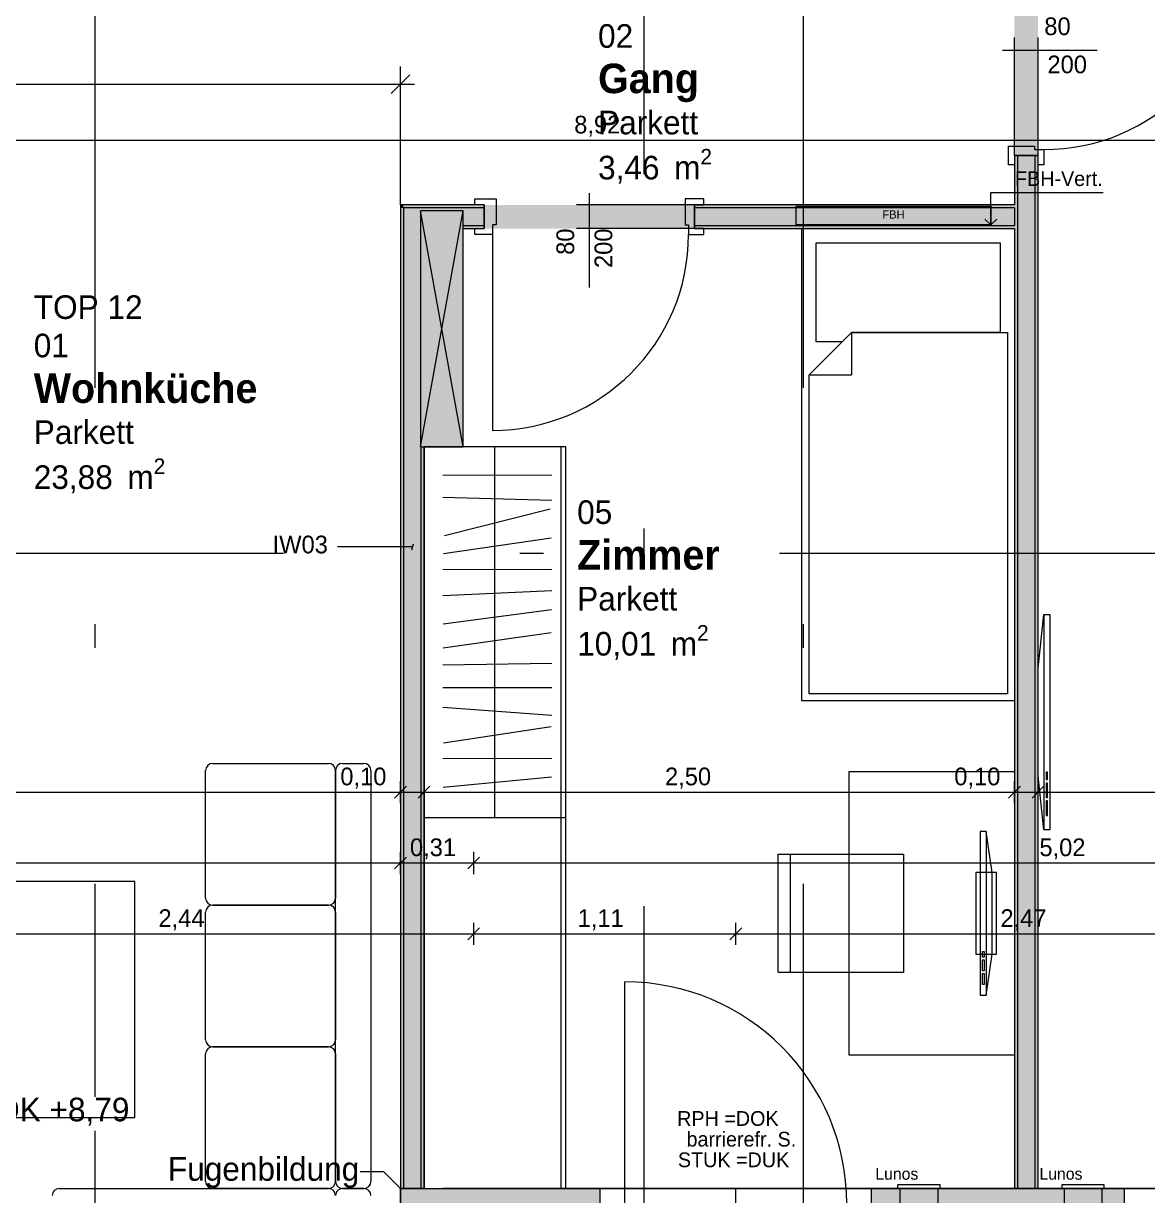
# Model space of a CAD drawing. Header units: metres. Extents: x -4 to 206, y -18 to 45.
# Drawn here: x 11.698 to 16.459, y -14.72 to -9.757 of the extents above; entities that cross this region are included whole.
import ezdxf

# ---------------------------------------------------------------- set-up
doc = ezdxf.new("R2010")
doc.units = ezdxf.units.M
doc.header["$MEASUREMENT"] = 0
doc.set_wipeout_variables(frame=1)
for name, pattern in [('Achse', [0.004, 0.002, -0.001, 0, -0.001]), ('Punkt 1_1', [0.075, 0.025, -0.05]), ('Schnittlinie', [0.006, 0.003, -0.0015, 0, -0.0015]), ('Untersicht', [0.001, 0.0005, -0.0005]), ('Wipeout_Contour', [1, 0, -1])]:
    doc.linetypes.add(name, pattern=pattern)
for name, color, linetype in [('3._3.Stock PP STG1_1_000 Achsraster', 7, 'Continuous'), ('3._3.Stock PP STG1_1_110 Wand Aussen', 7, 'Continuous'), ('3._3.Stock PP STG1_1_130 Wand Innen', 7, 'Continuous'), ('3._3.Stock PP STG1_1_150 Stütze', 7, 'Continuous'), ('3._3.Stock PP STG1_1_220 Bodenaufbau', 7, 'Continuous'), ('3._3.Stock PP STG1_1_510 Möblierung', 7, 'Continuous'), ('3._3.Stock PP STG1_1_520 Fixeinbauten', 7, 'Continuous'), ('3._3.Stock PP STG1_1_620 Haustechnik Installation', 7, 'Continuous'), ('3._3.Stock PP STG1_1_810 Raum', 7, 'Continuous'), ('3._3.Stock PP STG1_1_815 Raumbegrenzung', 7, 'Continuous'), ('3._3.Stock PP STG1_1_851 Marker Schnitt', 7, 'Continuous'), ('3._3.Stock PP STG1_1_915 Allgemein Beschriftung.x', 7, 'Continuous'), ('3._3.Stock PP STG1_1_945 Einreichplan Beschriftung', 7, 'Continuous'), ('3._3.Stock PP STG1_1_950 Polierplan Bemaßung', 7, 'Continuous'), ('3._3.Stock PP STG1_1_950-1 Polierplan Bemaßung Küche', 7, 'Continuous'), ('3._3.Stock PP STG1_1_955 Polierplan Beschriftung', 7, 'Continuous')]:
    doc.layers.add(name, color=color, linetype=linetype)
doc.styles.add('ERSTELLTER_STIL_2', font='')
doc.styles.add('ERSTELLTER_STIL_6', font='')
doc.styles.get('ERSTELLTER_STIL_2').set_extended_font_data('Eurostile')
doc.styles.get('ERSTELLTER_STIL_6').set_extended_font_data('Eurostile', bold=True)

msp = doc.modelspace()

# ---------------------------------------------------------------- hatches: boundary and pattern name
at = {"layer": '3._3.Stock PP STG1_1_110 Wand Aussen', "linetype": 'Continuous', "lineweight": 13, "true_color": 0x3f7f02}
for points in [[(13.295, -14.69), (13.4418, -14.87), (13.475, -14.87), (13.475, -14.69)], [(13.295, -14.87), (13.4418, -14.87), (13.295, -14.69)], [(13.475, -14.69), (13.475, -14.87), (14.14, -14.87), (14.14, -14.78), (14.14, -14.69)], [(15.29, -14.69), (15.29, -14.78), (15.29, -14.87), (16.3611, -14.87), (16.3611, -14.78), (16.3611, -14.69)]]:
    msp.add_hatch(color=76, dxfattribs=at).paths.add_polyline_path(points)
at = {"layer": '3._3.Stock PP STG1_1_130 Wand Innen', "linetype": 'Continuous', "lineweight": 0, "true_color": 0xffffff}
for points in [[(15.895, -9.4258), (15.895, -10.3158), (15.995, -10.3158), (15.995, -9.4258)], [(13.65, -10.525), (13.65, -10.625), (14.54, -10.625), (14.54, -10.525)]]:
    msp.add_hatch(color=7, dxfattribs=at).paths.add_polyline_path(points)
at = {"layer": '3._3.Stock PP STG1_1_130 Wand Innen', "linetype": 'Continuous', "lineweight": 13, "true_color": 0xfb02fe}
for points in [[(15.895, -14.69), (15.9075, -14.69), (15.9075, -10.3158), (15.895, -10.3158)], [(15.9825, -10.3158), (15.9825, -14.69), (15.995, -14.69), (15.995, -10.3158)], [(13.295, -10.5375), (13.3075, -10.5375), (13.295, -10.525)], [(13.3075, -10.525), (13.295, -10.525), (13.3075, -10.5375)], [(13.295, -14.69), (13.3075, -14.69), (13.3075, -10.5375), (13.295, -10.5375)], [(13.65, -10.525), (13.3075, -10.525), (13.3075, -10.5375), (13.65, -10.5375)], [(15.895, -10.525), (14.54, -10.525), (14.54, -10.5375), (15.895, -10.5375)], [(13.56, -10.6125), (13.56, -10.625), (13.65, -10.625), (13.65, -10.6125)], [(15.895, -10.6125), (14.54, -10.6125), (14.54, -10.625), (15.895, -10.625)], [(13.395, -11.55), (13.3825, -11.55), (13.3825, -14.69), (13.395, -14.69)]]:
    msp.add_hatch(color=6, dxfattribs=at).paths.add_polyline_path(points)
at = {"layer": '3._3.Stock PP STG1_1_130 Wand Innen', "linetype": 'Continuous', "lineweight": 13, "true_color": 0xffaa00}
for points in [[(15.9075, -14.69), (15.9825, -14.69), (15.9825, -10.3158), (15.9075, -10.3158)], [(13.3075, -10.5375), (13.3075, -10.6125), (13.38, -10.6125), (13.38, -10.61)], [(13.3825, -10.5375), (13.3075, -10.5375), (13.38, -10.61), (13.38, -10.55), (13.3825, -10.55)], [(13.3825, -10.55), (13.56, -10.55), (13.56, -10.6125), (13.65, -10.6125), (13.65, -10.5375), (13.3825, -10.5375)], [(15.895, -10.5375), (14.54, -10.5375), (14.54, -10.6125), (15.895, -10.6125)], [(13.3075, -10.6125), (13.3075, -14.69), (13.3825, -14.69), (13.3825, -11.55), (13.38, -11.55), (13.38, -10.6125)]]:
    msp.add_hatch(color=40, dxfattribs=at).paths.add_polyline_path(points)
at = {"layer": '3._3.Stock PP STG1_1_150 Stütze', "linetype": 'Continuous', "lineweight": 13, "true_color": 0x3f7f02}
msp.add_hatch(color=76, dxfattribs=at).paths.add_polyline_path([(13.38, -11.55), (13.56, -11.55), (13.56, -10.55), (13.38, -10.55)])
at = {"layer": '3._3.Stock PP STG1_1_620 Haustechnik Installation', "linetype": 'Continuous', "lineweight": 0, "true_color": 0x3f0000}
msp.add_hatch(color=18, dxfattribs=at).paths.add_polyline_path([(15.795, -10.61), (15.795, -10.53), (14.97, -10.53), (14.97, -10.61)])
at = {"layer": '3._3.Stock PP STG1_1_955 Polierplan Beschriftung', "linetype": 'Continuous', "lineweight": 13, "true_color": 0xfb02fe}
msp.add_hatch(color=6, dxfattribs=at).paths.add_polyline_path([(13.2925, -14.69), (13.2927, -14.691), (13.2932, -14.6918), (13.294, -14.6923), (13.295, -14.6925), (13.296, -14.6923), (13.2968, -14.6918), (13.2973, -14.691), (13.2975, -14.69), (13.2973, -14.689), (13.2968, -14.6882), (13.296, -14.6877), (13.295, -14.6875), (13.294, -14.6877), (13.2932, -14.6882), (13.2927, -14.689)])

# ---------------------------------------------------------------- linework, layer by layer
at = {"layer": '3._3.Stock PP STG1_1_000 Achsraster', "color": 5, "linetype": 'Achse', "lineweight": 0, "ltscale": 1000}
for p, q in [((12, 3), (12, -18)), ((15, 3), (15, -18)), ((-1.5, -12), (21, -12))]:
    msp.add_line(p, q, dxfattribs=at)
at = {"layer": '3._3.Stock PP STG1_1_110 Wand Aussen', "color": 8, "linetype": 'Continuous', "lineweight": 0, "ltscale": 1000}
msp.add_line((14.245, -14.755), (14.245, -13.815), dxfattribs=at)
at = {"layer": '3._3.Stock PP STG1_1_110 Wand Aussen', "color": 7, "linetype": 'Continuous', "lineweight": 18, "ltscale": 1000}
for p, q in [((14.14, -14.78), (14.14, -14.69)), ((14.14, -14.78), (14.14, -14.69)), ((15.29, -14.78), (15.29, -14.69)), ((15.29, -14.78), (15.29, -14.69)), ((16.3611, -14.78), (16.3611, -14.69)), ((16.3611, -14.78), (16.3611, -14.69))]:
    msp.add_line(p, q, dxfattribs=at)
at = {"layer": '3._3.Stock PP STG1_1_110 Wand Aussen', "color": 7, "linetype": 'Continuous', "lineweight": 13, "ltscale": 1000}
for p, q in [((15.29, -14.69), (14.14, -14.69)), ((14.14, -14.69), (14.14, -14.69)), ((14.715, -15.4591), (14.715, -14.69)), ((18.0111, -14.69), (16.3611, -14.69)), ((16.3611, -14.69), (16.3611, -14.69))]:
    msp.add_line(p, q, dxfattribs=at)
at = {"layer": '3._3.Stock PP STG1_1_110 Wand Aussen', "color": 8, "linetype": 'Punkt 1_1', "lineweight": 13, "ltscale": 1000}
msp.add_line((15.29, -14.69), (14.14, -14.69), dxfattribs=at)
at = {"layer": '3._3.Stock PP STG1_1_110 Wand Aussen', "color": 7, "linetype": 'Continuous', "lineweight": 18, "ltscale": 1000, "flags": 128}
for points in [[(13.295, -14.69), (13.475, -14.69)], [(13.295, -14.69), (13.295, -15.66)], [(14.14, -14.69), (13.475, -14.69)], [(16.3611, -14.69), (15.29, -14.69)]]:
    msp.add_lwpolyline(points, dxfattribs=at)
at = {"layer": '3._3.Stock PP STG1_1_110 Wand Aussen', "color": 8, "linetype": 'Continuous', "lineweight": 0, "ltscale": 1000}
msp.add_arc((14.245, -14.755), 0.94, 0, 90, dxfattribs=at)
at = {"layer": '3._3.Stock PP STG1_1_110 Wand Aussen', "color": 7, "linetype": 'Continuous', "lineweight": 13, "ltscale": 1000}
msp.add_point((15.29, -14.69), dxfattribs=at)
at = {"layer": '3._3.Stock PP STG1_1_130 Wand Innen', "color": 8, "linetype": 'Untersicht', "lineweight": 13, "ltscale": 1000}
for p, q in [((15.895, -10.3158), (15.895, -9.4258)), ((15.995, -10.3158), (15.995, -9.4258)), ((14.54, -10.525), (13.65, -10.525)), ((14.54, -10.625), (13.65, -10.625))]:
    msp.add_line(p, q, dxfattribs=at)
at = {"layer": '3._3.Stock PP STG1_1_130 Wand Innen', "color": 7, "linetype": 'Continuous', "lineweight": 13, "ltscale": 1000}
for p, q in [((16.245, -9.8708), (15.845, -9.8708)), ((15.87, -10.2758), (15.98, -10.2758)), ((15.87, -10.3558), (15.87, -10.2758)), ((15.995, -10.3158), (15.895, -10.3158)), ((15.895, -10.3158), (15.895, -10.3558)), ((15.98, -10.2758), (15.98, -10.2908)), ((15.98, -10.2908), (16.02, -10.2908)), ((15.995, -10.3558), (15.995, -10.3158)), ((16.02, -10.2908), (16.02, -10.3558)), ((15.895, -10.3558), (15.87, -10.3558)), ((16.02, -10.3558), (15.995, -10.3558)), ((13.61, -10.525), (13.61, -10.5)), ((13.61, -10.5), (13.7, -10.5)), ((13.7, -10.5), (13.7, -10.61)), ((14.095, -10.875), (14.095, -10.475)), ((14.5, -10.5), (14.5, -10.61)), ((14.58, -10.5), (14.5, -10.5)), ((14.58, -10.525), (14.58, -10.5)), ((13.65, -10.525), (13.61, -10.525)), ((13.65, -10.625), (13.65, -10.525)), ((14.54, -10.625), (14.54, -10.525)), ((14.54, -10.525), (14.58, -10.525)), ((13.7, -10.61), (13.685, -10.61)), ((13.685, -10.61), (13.685, -10.65)), ((14.5, -10.61), (14.515, -10.61)), ((14.515, -10.61), (14.515, -10.65)), ((13.61, -10.65), (13.61, -10.625)), ((13.61, -10.625), (13.65, -10.625)), ((13.685, -10.65), (13.61, -10.65)), ((13.685, -10.65), (13.685, -11.48)), ((14.515, -10.65), (14.58, -10.65)), ((14.58, -10.625), (14.54, -10.625)), ((14.58, -10.65), (14.58, -10.625))]:
    msp.add_line(p, q, dxfattribs=at)
at = {"layer": '3._3.Stock PP STG1_1_130 Wand Innen', "color": 7, "linetype": 'Continuous', "lineweight": 18, "ltscale": 1000}
for p, q in [((15.895, -10.3158), (15.9075, -10.3158)), ((15.895, -10.3158), (15.9075, -10.3158)), ((15.895, -10.3158), (15.9075, -10.3158)), ((15.9075, -10.3158), (15.9075, -14.69)), ((15.9075, -10.3158), (15.9825, -10.3158)), ((15.9075, -10.3158), (15.9825, -10.3158)), ((15.9075, -10.3158), (15.9825, -10.3158)), ((15.9825, -14.69), (15.9825, -10.3158)), ((15.9825, -10.3158), (15.995, -10.3158)), ((15.9825, -10.3158), (15.995, -10.3158)), ((15.9825, -10.3158), (15.995, -10.3158)), ((13.3075, -10.5375), (13.3075, -10.6125)), ((13.3825, -10.5375), (13.3075, -10.5375)), ((13.3075, -10.5375), (13.3075, -10.6125)), ((13.65, -10.5375), (13.3825, -10.5375)), ((13.65, -10.525), (13.65, -10.5375)), ((13.65, -10.525), (13.65, -10.5375)), ((13.65, -10.525), (13.65, -10.5375)), ((13.65, -10.5375), (13.65, -10.6125)), ((13.65, -10.5375), (13.65, -10.6125)), ((13.65, -10.5375), (13.65, -10.6125)), ((14.54, -10.525), (14.54, -10.5375)), ((14.54, -10.525), (14.54, -10.5375)), ((14.54, -10.525), (14.54, -10.5375)), ((15.895, -10.5375), (14.54, -10.5375)), ((14.54, -10.5375), (14.54, -10.6125)), ((14.54, -10.5375), (14.54, -10.6125)), ((14.54, -10.5375), (14.54, -10.6125)), ((13.3075, -10.6125), (13.3075, -14.69)), ((13.56, -10.6125), (13.65, -10.6125)), ((13.65, -10.6125), (13.65, -10.625)), ((13.65, -10.6125), (13.65, -10.625)), ((13.65, -10.6125), (13.65, -10.625)), ((14.54, -10.6125), (15.895, -10.6125)), ((14.54, -10.6125), (14.54, -10.625)), ((14.54, -10.6125), (14.54, -10.625)), ((14.54, -10.6125), (14.54, -10.625)), ((13.3825, -14.69), (13.3825, -11.55))]:
    msp.add_line(p, q, dxfattribs=at)
at = {"layer": '3._3.Stock PP STG1_1_130 Wand Innen', "color": 7, "linetype": 'Continuous', "lineweight": 18, "ltscale": 1000, "flags": 128}
for points in [[(15.895, -10.3158), (15.895, -10.525)], [(15.995, -14.69), (15.995, -10.3158)], [(13.295, -10.525), (13.295, -10.5375)], [(13.65, -10.525), (13.295, -10.525)], [(13.295, -10.5375), (13.295, -14.69)], [(15.895, -10.525), (14.54, -10.525)], [(15.895, -10.5375), (15.895, -10.6125)], [(15.895, -10.5375), (15.895, -10.6125)], [(13.56, -10.625), (13.65, -10.625)], [(14.54, -10.625), (15.895, -10.625)], [(15.895, -10.625), (15.895, -14.69)], [(13.395, -14.69), (13.395, -11.55)], [(13.3075, -14.69), (13.295, -14.69)], [(13.3825, -14.69), (13.3075, -14.69)], [(13.395, -14.69), (13.3825, -14.69)], [(15.895, -14.69), (15.9075, -14.69)], [(15.9075, -14.69), (15.9825, -14.69)], [(15.9825, -14.69), (15.995, -14.69)]]:
    msp.add_lwpolyline(points, dxfattribs=at)
at = {"layer": '3._3.Stock PP STG1_1_130 Wand Innen', "color": 7, "linetype": 'Continuous', "lineweight": 13, "ltscale": 1000}
for centre in [(16.02, -9.4608), (13.685, -10.65)]:
    msp.add_arc(centre, 0.83, 270, 0, dxfattribs=at)
at = {"layer": '3._3.Stock PP STG1_1_150 Stütze', "color": 7, "linetype": 'Continuous', "lineweight": 13, "ltscale": 1000}
for p, q in [((13.38, -11.55), (13.56, -10.55)), ((13.56, -11.55), (13.38, -10.55))]:
    msp.add_line(p, q, dxfattribs=at)
at = {"layer": '3._3.Stock PP STG1_1_150 Stütze', "color": 7, "linetype": 'Continuous', "lineweight": 18, "ltscale": 1000, "flags": 128}
msp.add_lwpolyline([(13.38, -11.55), (13.56, -11.55), (13.56, -10.55), (13.38, -10.55)], close=True, dxfattribs=at)
at = {"layer": '3._3.Stock PP STG1_1_220 Bodenaufbau', "color": 7, "linetype": 'Continuous', "lineweight": 13, "ltscale": 1000, "true_color": 0xf4f4f4, "flags": 128}
msp.add_lwpolyline([(3.445, -0.31), (0.3111, -0.31), (0.3639, -14.69), (5.685, -14.69), (5.685, -15.66), (13.295, -15.66), (13.295, -14.69), (18.6261, -14.69), (18.674, -0.31), (15.505, -0.31), (15.505, -0.71), (12.78, -0.71), (12.78, 0.49), (6.2, 0.49), (6.2, -0.71), (3.445, -0.71)], close=True, dxfattribs=at)
at = {"layer": '3._3.Stock PP STG1_1_510 Möblierung', "color": 8, "linetype": 'Continuous', "lineweight": 13, "ltscale": 1000, "true_color": 0x7e7f7f}
for p, q in [((14.995, -12.625), (14.995, -10.625)), ((14.995, -10.625), (15.895, -10.625)), ((15.895, -10.625), (15.895, -12.625)), ((15.205, -11.065), (15.205, -11.245)), ((15.025, -11.245), (15.205, -11.245)), ((13.695, -13.12), (13.695, -11.55)), ((13.975, -14.69), (13.975, -11.55)), ((13.9359, -11.669), (13.4741, -11.671)), ((13.9358, -11.7761), (13.4742, -11.7639)), ((13.9287, -11.813), (13.4813, -11.927)), ((13.9335, -11.9368), (13.4765, -12.0032)), ((13.9359, -12.0705), (13.4741, -12.0695)), ((13.9356, -12.1594), (13.4744, -12.1806)), ((13.9339, -12.2401), (13.4761, -12.2999)), ((16.02, -12.2592), (16.02, -13.1708)), ((13.9336, -12.3375), (13.4764, -12.4025)), ((13.9358, -12.4666), (13.4742, -12.4734)), ((13.9359, -12.5699), (13.4741, -12.5701)), ((13.9353, -12.6866), (13.4747, -12.6534)), ((15.895, -12.625), (14.995, -12.625)), ((13.9332, -12.7351), (13.4768, -12.8049)), ((12.5, -12.89), (12.99, -12.89)), ((13.05, -12.89), (13.14, -12.89)), ((13.9359, -12.8694), (13.4741, -12.8706)), ((12.47, -13.46), (12.47, -12.92)), ((13.02, -12.92), (13.02, -13.46)), ((13.02, -14.66), (13.02, -12.92)), ((13.17, -12.92), (13.17, -14.66)), ((13.9349, -12.9483), (13.4752, -12.9917)), ((16.035, -12.9277), (16.0288, -12.9277)), ((16.0288, -12.9277), (16.0288, -12.9581)), ((16.035, -12.9581), (16.035, -12.9277)), ((16.0288, -12.9581), (16.035, -12.9581)), ((16.035, -12.9733), (16.0288, -12.9733)), ((16.0288, -12.9733), (16.0288, -13.034)), ((16.035, -13.034), (16.035, -12.9733)), ((16.0288, -13.034), (16.035, -13.034)), ((16.035, -13.0492), (16.0288, -13.0492)), ((16.0288, -13.0492), (16.0288, -13.11)), ((16.035, -13.11), (16.035, -13.0492)), ((13.995, -13.12), (13.395, -13.12)), ((13.995, -13.12), (13.395, -13.12)), ((13.995, -13.12), (13.975, -13.12)), ((16.0288, -13.11), (16.035, -13.11)), ((15.775, -13.1782), (15.775, -13.8718)), ((14.945, -13.275), (14.945, -13.775)), ((12.5, -13.49), (12.99, -13.49)), ((12.99, -13.49), (12.5, -13.49)), ((12.47, -14.06), (12.47, -13.52)), ((13.02, -13.52), (13.02, -14.06)), ((15.76, -13.71), (15.76, -13.6869)), ((15.76, -13.6869), (15.7663, -13.6869)), ((15.7663, -13.6869), (15.7663, -13.71)), ((15.7663, -13.71), (15.76, -13.71)), ((15.76, -13.7678), (15.76, -13.7215)), ((15.76, -13.7215), (15.7663, -13.7215)), ((15.7663, -13.7215), (15.7663, -13.7678)), ((15.7663, -13.7678), (15.76, -13.7678)), ((15.76, -13.8256), (15.76, -13.7794)), ((15.76, -13.7794), (15.7663, -13.7794)), ((15.7663, -13.7794), (15.7663, -13.8256)), ((15.7663, -13.8256), (15.76, -13.8256)), ((12.5, -14.09), (12.99, -14.09)), ((12.99, -14.09), (12.5, -14.09)), ((12.47, -14.66), (12.47, -14.12)), ((13.02, -14.12), (13.02, -14.66)), ((11.85, -14.69), (12.99, -14.69)), ((12.99, -14.69), (12.5, -14.69)), ((13.05, -14.69), (13.14, -14.69)), ((13.14, -14.69), (13.05, -14.69)), ((13.995, -14.69), (13.975, -14.69))]:
    msp.add_line(p, q, dxfattribs=at)
at = {"layer": '3._3.Stock PP STG1_1_510 Möblierung', "color": 8, "linetype": 'Continuous', "lineweight": 13, "ltscale": 1000, "true_color": 0x7e7f7f, "flags": 128}
for points in [[(15.205, -11.065), (15.165, -11.105), (15.055, -11.105), (15.055, -10.685), (15.835, -10.685), (15.835, -11.065)], [(15.865, -12.595), (15.025, -12.595), (15.025, -11.245), (15.205, -11.065), (15.865, -11.065)], [(13.995, -14.69), (13.995, -11.55), (13.395, -11.55), (13.395, -14.69)], [(16.045, -12.2592), (16.045, -13.1708), (16.02, -13.1708), (15.995, -12.9429), (15.995, -12.4871), (16.02, -12.2592)], [(15.195, -14.125), (15.195, -12.925), (15.895, -12.925), (15.895, -14.125)], [(15.75, -13.1782), (15.75, -13.8718), (15.775, -13.8718), (15.8, -13.6984), (15.8, -13.3516), (15.775, -13.1782)], [(15.425, -13.275), (15.425, -13.775), (14.895, -13.775), (14.895, -13.275)], [(15.7316, -13.3516), (15.7316, -13.6984), (15.8184, -13.6984), (15.8184, -13.3516)]]:
    msp.add_lwpolyline(points, close=True, dxfattribs=at)
at = {"layer": '3._3.Stock PP STG1_1_510 Möblierung', "color": 8, "linetype": 'Continuous', "lineweight": 13, "ltscale": 1000, "true_color": 0x7e7f7f}
for centre, start, end in [((12.5, -12.92), 90, 180), ((12.99, -12.92), 0, 90), ((13.05, -12.92), 90, 180), ((13.14, -12.92), 0, 90), ((12.5, -13.46), 180, 270), ((12.5, -13.52), 90, 180), ((12.99, -13.46), 270, 0), ((12.99, -13.52), 0, 90), ((12.5, -14.06), 180, 270), ((12.5, -14.12), 90, 180), ((12.99, -14.06), 270, 0), ((12.99, -14.12), 0, 90), ((11.85, -14.72), 90, 180), ((12.5, -14.66), 180, 270), ((12.99, -14.66), 270, 0), ((12.99, -14.72), 0, 90), ((13.05, -14.66), 180, 270), ((13.05, -14.72), 90, 180), ((13.14, -14.66), 270, 0), ((13.14, -14.72), 0, 90)]:
    msp.add_arc(centre, 0.03, start, end, dxfattribs=at)
at = {"layer": '3._3.Stock PP STG1_1_520 Fixeinbauten', "color": 8, "linetype": 'Untersicht', "lineweight": 0, "ltscale": 1000, "flags": 128}
for points in [[(15.4, -14.675), (15.4, -14.69)], [(15.58, -14.675), (15.4, -14.675)], [(15.4, -14.69), (15.58, -14.69)], [(15.41, -14.69), (15.41, -15.07)], [(15.57, -14.69), (15.57, -15.07)], [(15.58, -14.69), (15.58, -14.675)], [(16.095, -14.675), (16.095, -14.69)], [(16.275, -14.675), (16.095, -14.675)], [(16.095, -14.69), (16.275, -14.69)], [(16.105, -14.69), (16.105, -15.07)], [(16.265, -14.69), (16.265, -15.07)], [(16.275, -14.69), (16.275, -14.675)]]:
    msp.add_lwpolyline(points, dxfattribs=at)
at = {"layer": '3._3.Stock PP STG1_1_620 Haustechnik Installation', "color": 7, "linetype": 'Continuous', "lineweight": 13, "ltscale": 1000}
for p, q in [((14.97, -10.61), (14.97, -10.53)), ((14.97, -10.53), (15.795, -10.53)), ((15.795, -10.53), (15.795, -10.61)), ((15.795, -10.61), (14.97, -10.61))]:
    msp.add_line(p, q, dxfattribs=at)
at = {"layer": '3._3.Stock PP STG1_1_815 Raumbegrenzung', "color": 8, "linetype": 'Untersicht', "lineweight": 13, "ltscale": 1000}
msp.add_line((13.295, -10.525), (13.295, -9.675), dxfattribs=at)
at = {"layer": '3._3.Stock PP STG1_1_851 Marker Schnitt', "color": 7, "linetype": 'Schnittlinie', "lineweight": 13, "ltscale": 1000}
msp.add_line((14.325, 4.805), (14.325, -18), dxfattribs=at)
at = {"layer": '3._3.Stock PP STG1_1_915 Allgemein Beschriftung.x', "color": 7, "linetype": 'Continuous', "lineweight": 13, "ltscale": 1000}
for p, q in [((13.3434, -11.9855), (13.3501, -11.9605)), ((13.2219, -11.973), (13.028, -11.973)), ((13.3467, -11.973), (13.2219, -11.973))]:
    msp.add_line(p, q, dxfattribs=at)
at = {"layer": '3._3.Stock PP STG1_1_945 Einreichplan Beschriftung', "color": 92, "linetype": 'Continuous', "lineweight": 13, "ltscale": 1000}
for p, q in [((15.795, -10.61), (15.795, -10.4727)), ((15.795, -10.4727), (15.8973, -10.4727)), ((15.8973, -10.4727), (16.2709, -10.4727)), ((15.795, -10.61), (15.77, -10.585)), ((15.795, -10.61), (15.82, -10.585))]:
    msp.add_line(p, q, dxfattribs=at)
at = {"layer": '3._3.Stock PP STG1_1_950 Polierplan Bemaßung', "color": 7, "linetype": 'Continuous', "lineweight": 13, "ltscale": 1000}
for p, q in [((9.685, -10.2514), (18.6061, -10.2514)), ((13.32, -12.9867), (13.27, -13.0367)), ((13.295, -13.0586), (13.295, -12.9648)), ((13.42, -12.9867), (13.37, -13.0367)), ((13.395, -13.0586), (13.395, -12.9648)), ((15.92, -12.9867), (15.87, -13.0367)), ((15.895, -13.0586), (15.895, -12.9648)), ((16.02, -12.9867), (15.97, -13.0367)), ((15.995, -13.0586), (15.995, -12.9648)), ((9.685, -13.0117), (13.295, -13.0117)), ((13.295, -13.0117), (13.395, -13.0117)), ((13.395, -13.0117), (15.895, -13.0117)), ((15.895, -13.0117), (15.995, -13.0117)), ((15.995, -13.0117), (18.6261, -13.0117)), ((13.32, -13.2867), (13.27, -13.3367)), ((13.295, -13.3586), (13.295, -13.2648)), ((13.63, -13.2867), (13.58, -13.3367)), ((13.605, -13.3586), (13.605, -13.2648)), ((9.685, -13.3117), (13.295, -13.3117)), ((13.295, -13.3117), (13.605, -13.3117)), ((13.605, -13.3117), (18.6261, -13.3117)), ((13.63, -13.5867), (13.58, -13.6367)), ((13.605, -13.6586), (13.605, -13.5648)), ((14.74, -13.5867), (14.69, -13.6367)), ((14.715, -13.6586), (14.715, -13.5648)), ((11.165, -13.6117), (13.605, -13.6117)), ((13.605, -13.6117), (14.715, -13.6117)), ((14.715, -13.6117), (17.1861, -13.6117))]:
    msp.add_line(p, q, dxfattribs=at)
at = {"layer": '3._3.Stock PP STG1_1_950-1 Polierplan Bemaßung Küche', "color": 150, "linetype": 'Continuous', "lineweight": 13, "ltscale": 1000, "true_color": 0x0f7ffe}
for p, q in [((13.255, -10.0538), (13.335, -9.9738)), ((13.295, -10.0888), (13.295, -9.9388)), ((9.685, -10.0138), (13.295, -10.0138)), ((13.295, -10.0138), (13.355, -10.0138))]:
    msp.add_line(p, q, dxfattribs=at)
at = {"layer": '3._3.Stock PP STG1_1_955 Polierplan Beschriftung', "color": 6, "linetype": 'Continuous', "lineweight": 13, "ltscale": 1000, "true_color": 0xfb02fe}
for p, q in [((13.2243, -14.6193), (13.1243, -14.6193)), ((13.2932, -14.6882), (13.2243, -14.6193))]:
    msp.add_line(p, q, dxfattribs=at)
msp.add_circle((13.295, -14.69), 0.0025, dxfattribs=at)

# ---------------------------------------------------------------- texts
at = {"layer": '3._3.Stock PP STG1_1_110 Wand Aussen', "color": 7, "linetype": 'Continuous', "lineweight": 13, "char_height": 0.0625, "attachment_point": 9, "style": 'ERSTELLTER_STIL_2'}
for s, insert in [('\\A1;{\\pqr;\\pt0;\\fEurostile|b0|i0|c0|p0;\\W1.000000;RPH =DOK}', (14.8962, -14.4258)), ('\\A1;{\\pqr;\\pt0;\\fEurostile|b0|i0|c0|p0;\\W1.000000;barrierefr. S. }', (14.9708, -14.5133)), ('\\A1;{\\pqr;\\pt0;\\fEurostile|b0|i0|c0|p0;\\W1.000000;STUK =DUK}', (14.9412, -14.6008))]:
    msp.add_mtext(s, dxfattribs=dict(at, insert=insert))
at = {"layer": '3._3.Stock PP STG1_1_130 Wand Innen', "color": 7, "linetype": 'Continuous', "lineweight": 13, "char_height": 0.075, "attachment_point": 9, "style": 'ERSTELLTER_STIL_2'}
for s, insert in [('\\A1;{\\pqr;\\pt0;\\fEurostile|b0|i0|c0|p0;\\W1.000000;80}', (16.133, -9.8072)), ('\\A1;{\\pqr;\\pt0;\\fEurostile|b0|i0|c0|p0;\\W1.000000;200}', (16.202, -9.9687))]:
    msp.add_mtext(s, dxfattribs=dict(at, insert=insert))
at = {"layer": '3._3.Stock PP STG1_1_130 Wand Innen', "color": 7, "linetype": 'Continuous', "lineweight": 13, "char_height": 0.075, "attachment_point": 9, "rotation": 90, "style": 'ERSTELLTER_STIL_2'}
for s, insert in [('\\A1;{\\pqr;\\pt0;\\fEurostile|b0|i0|c0|p0;\\W1.000000;80}', (14.0314, -10.625)), ('\\A1;{\\pqr;\\pt0;\\fEurostile|b0|i0|c0|p0;\\W1.000000;200}', (14.193, -10.625))]:
    msp.add_mtext(s, dxfattribs=dict(at, insert=insert))
at = {"layer": '3._3.Stock PP STG1_1_620 Haustechnik Installation', "color": 7, "linetype": 'Continuous', "lineweight": 13, "insert": (15.336, -10.5656), "char_height": 0.035, "attachment_point": 4, "style": 'ERSTELLTER_STIL_2'}
msp.add_mtext('\\A1;{\\pql;\\fEurostile|b0|i0|c0|p0;\\W1.000000;FBH}', dxfattribs=at)
at = {"layer": '3._3.Stock PP STG1_1_810 Raum', "color": 7, "linetype": 'Continuous', "lineweight": 13, "attachment_point": 1}
for s, insert, char_height, style in [('\\A1;{\\pql;\\pt0;\\fEurostile|b0|i0|c0|p0;\\W1.000000;02}', (14.1317, -9.7598), 0.1, 'ERSTELLTER_STIL_2'), ('\\A1;{\\pql;\\pt0;\\fEurostile|b1|i0|c0|p0;\\W1.000000;Gang}', (14.1317, -9.9269), 0.125, 'ERSTELLTER_STIL_6'), ('\\A1;{\\pql;\\pt0;\\fEurostile|b0|i0|c0|p0;\\W1.000000;Parkett}', (14.1317, -10.1264), 0.1, 'ERSTELLTER_STIL_2'), ('\\A1;{\\pql;\\pt0,0.05;\\fEurostile|b0|i0|c0|p0;\\W1.000000;3,46\\fEurostile|b0|i0|c0|p0;\\W1.000000;\\A1{\\H.66x;\\S^  ;}\\fEurostile|b0|i0|c0|p0;\\W1.000000; m\\fEurostile|b0|i0|c0|p0;\\W1.000000;\\A1{\\H.66x;\\S2^  ;}}', (14.1317, -10.2879), 0.1, 'ERSTELLTER_STIL_2'), ('\\A1;{\\pql;\\pt0;\\fEurostile|b0|i0|c0|p0;\\W1.000000;TOP 12}', (11.7421, -10.9079), 0.1, 'ERSTELLTER_STIL_2'), ('\\A1;{\\pql;\\pt0;\\fEurostile|b0|i0|c0|p0;\\W1.000000;01}', (11.7421, -11.0704), 0.1, 'ERSTELLTER_STIL_2'), ('\\A1;{\\pql;\\pt0;\\fEurostile|b1|i0|c0|p0;\\W1.000000;Wohnküche}', (11.7421, -11.2386), 0.125, 'ERSTELLTER_STIL_6'), ('\\A1;{\\pql;\\pt0;\\fEurostile|b0|i0|c0|p0;\\W1.000000;Parkett}', (11.7421, -11.4371), 0.1, 'ERSTELLTER_STIL_2'), ('\\A1;{\\pql;\\pt0,0.05;\\fEurostile|b0|i0|c0|p0;\\W1.000000;23,88\\fEurostile|b0|i0|c0|p0;\\W1.000000;\\A1{\\H.66x;\\S^  ;}\\fEurostile|b0|i0|c0|p0;\\W1.000000; m\\fEurostile|b0|i0|c0|p0;\\W1.000000;\\A1{\\H.66x;\\S2^  ;}}', (11.7421, -11.5986), 0.1, 'ERSTELLTER_STIL_2'), ('\\A1;{\\pql;\\pt0;\\fEurostile|b0|i0|c0|p0;\\W1.000000;05}', (14.0432, -11.7761), 0.1, 'ERSTELLTER_STIL_2'), ('\\A1;{\\pql;\\pt0;\\fEurostile|b1|i0|c0|p0;\\W1.000000;Zimmer}', (14.0432, -11.9443), 0.125, 'ERSTELLTER_STIL_6'), ('\\A1;{\\pql;\\pt0;\\fEurostile|b0|i0|c0|p0;\\W1.000000;Parkett}', (14.0432, -12.1427), 0.1, 'ERSTELLTER_STIL_2'), ('\\A1;{\\pql;\\pt0,0.05;\\fEurostile|b0|i0|c0|p0;\\W1.000000;10,01\\fEurostile|b0|i0|c0|p0;\\W1.000000;\\A1{\\H.66x;\\S^  ;}\\fEurostile|b0|i0|c0|p0;\\W1.000000; m\\fEurostile|b0|i0|c0|p0;\\W1.000000;\\A1{\\H.66x;\\S2^  ;}}', (14.0432, -12.3042), 0.1, 'ERSTELLTER_STIL_2')]:
    msp.add_mtext(s, dxfattribs=dict(at, insert=insert, char_height=char_height, style=style))
at = {"layer": '3._3.Stock PP STG1_1_915 Allgemein Beschriftung.x', "color": 7, "linetype": 'Continuous', "lineweight": 13, "insert": (12.7535, -11.9636), "char_height": 0.075, "attachment_point": 4, "style": 'ERSTELLTER_STIL_2'}
msp.add_mtext('\\A1;{\\pql;\\fEurostile|b0|i0|c0|p0;\\W1.000000;IW03}', dxfattribs=at)
at = {"layer": '3._3.Stock PP STG1_1_915 Allgemein Beschriftung.x', "color": 250, "linetype": 'Continuous', "lineweight": 13, "true_color": 0x3f3f3f, "char_height": 0.05, "attachment_point": 8, "style": 'ERSTELLTER_STIL_2'}
for insert in [(15.3968, -14.6536), (16.0918, -14.6536)]:
    msp.add_mtext('\\A1;{\\pqc;\\fEurostile|b0|i0|c0|p0;\\W1.000000;Lunos}', dxfattribs=dict(at, insert=insert))
at = {"layer": '3._3.Stock PP STG1_1_945 Einreichplan Beschriftung', "color": 92, "linetype": 'Continuous', "lineweight": 13, "insert": (15.8973, -10.446), "char_height": 0.0625, "attachment_point": 7, "style": 'ERSTELLTER_STIL_2'}
msp.add_mtext('\\A1;{\\pql;\\fEurostile|b0|i0|c0|p0;\\W1.000000;FBH-Vert.}', dxfattribs=at)
at = {"layer": '3._3.Stock PP STG1_1_950 Polierplan Bemaßung', "color": 7, "linetype": 'Continuous', "lineweight": 13, "char_height": 0.075, "width": 0.22978, "attachment_point": 7, "style": 'ERSTELLTER_STIL_2'}
for s, insert in [('\\A1;{\\pql;\\fEurostile|b0|i0|c0|p0;\\W1.000000;8,92}', (14.0307, -10.2364)), ('\\A1;{\\pql;\\fEurostile|b0|i0|c0|p0;\\W1.000000;0,10}', (13.0402, -12.9967)), ('\\A1;{\\pql;\\fEurostile|b0|i0|c0|p0;\\W1.000000;2,50}', (14.4152, -12.9967)), ('\\A1;{\\pql;\\fEurostile|b0|i0|c0|p0;\\W1.000000;0,10}', (15.6402, -12.9967)), ('\\A1;{\\pql;\\fEurostile|b0|i0|c0|p0;\\W1.000000;0,31}', (13.3351, -13.2967)), ('\\A1;{\\pql;\\fEurostile|b0|i0|c0|p0;\\W1.000000;5,02}', (16.0006, -13.2967)), ('\\A1;{\\pql;\\fEurostile|b0|i0|c0|p0;\\W1.000000;2,44}', (12.2701, -13.5967)), ('\\A1;{\\pql;\\fEurostile|b0|i0|c0|p0;\\W1.000000;1,11}', (14.0451, -13.5967)), ('\\A1;{\\pql;\\fEurostile|b0|i0|c0|p0;\\W1.000000;2,47}', (15.8357, -13.5967))]:
    msp.add_mtext(s, dxfattribs=dict(at, insert=insert))
at = {"layer": '3._3.Stock PP STG1_1_955 Polierplan Beschriftung', "color": 6, "linetype": 'Continuous', "lineweight": 13, "true_color": 0xfb02fe, "insert": (12.3101, -14.6224), "char_height": 0.1, "attachment_point": 4, "style": 'ERSTELLTER_STIL_2'}
msp.add_mtext('\\A1;{\\pql;\\fEurostile|b0|i0|c0|p0;\\W1.000000;Fugenbildung}', dxfattribs=at)

# ---------------------------------------------------------------- next in the draw order: wipeouts: each hides what was drawn before it
at = {"color": 254, "linetype": 'Wipeout_Contour', "lineweight": 0, "ltscale": 74.567219}
msp.add_wipeout([(11.4753, -14.4456), (12.2184, -14.4456), (12.2184, -14.3028), (11.4753, -14.3028)], dxfattribs=at).dxf.layer = '3._3.Stock PP STG1_1_950 Polierplan Bemaßung'

# ---------------------------------------------------------------- next in the draw order: linework, layer by layer
at = {"layer": '3._3.Stock PP STG1_1_510 Möblierung', "color": 8, "linetype": 'Continuous', "lineweight": 13, "ltscale": 1000, "true_color": 0x7e7f7f, "flags": 128}
msp.add_lwpolyline([(12.17, -14.39), (12.17, -13.39), (11.57, -13.39), (11.57, -14.39)], close=True, dxfattribs=at)

# ---------------------------------------------------------------- next in the draw order: texts
at = {"layer": '3._3.Stock PP STG1_1_950 Polierplan Bemaßung', "color": 7, "linetype": 'Continuous', "lineweight": 13, "insert": (11.4968, -14.4242), "char_height": 0.1, "width": 0.700196, "attachment_point": 7, "style": 'ERSTELLTER_STIL_2'}
msp.add_mtext('\\A1;{\\pql;\\fEurostile|b0|i0|c0|p0;\\W1.000000;FOK +8,79}', dxfattribs=at)

doc.saveas('drawing.dxf')
